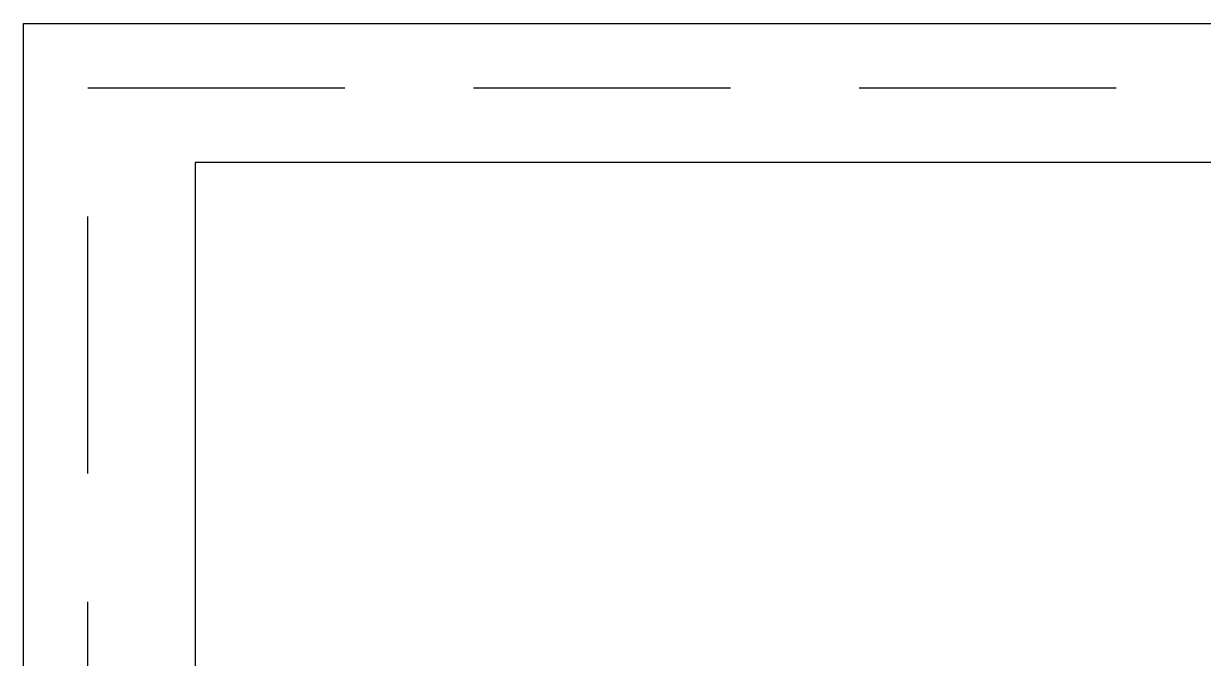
# Model space of a CAD drawing. Header units: inches. Extents: x -580 to 220, y 1335 to 2135.
# Drawn here: x -579.9 to -396.3, y 2035.8 to 2134.6 of the extents above; entities that cross this region are included whole.
import ezdxf

# ---------------------------------------------------------------- set-up
doc = ezdxf.new("R2010")
doc.units = ezdxf.units.IN
doc.header["$MEASUREMENT"] = 0
doc.linetypes.add('AI-Linetype-1', pattern=[60, 40, -20])
for name, color, linetype in [('Comentarios', 7, 'Continuous'), ('Corte exterior', 7, 'Continuous'), ('Material', 7, 'Continuous')]:
    doc.layers.add(name, color=color, linetype=linetype)

# ---------------------------------------------------------------- blocks, each defined once
blk = doc.blocks.new('block 2')
at = {"layer": 'Comentarios', "color": 7, "linetype": 'AI-Linetype-1', "lineweight": 25}
blk.add_lwpolyline([(-569.92, 2124.6), (210.08, 2124.6), (210.08, 1344.6), (-569.92, 1344.6), (-569.92, 2124.6)], dxfattribs=at)
blk = doc.blocks.new('block 3')
at = {"layer": 'Corte exterior', "color": 1, "lineweight": 25}
blk.add_lwpolyline([(-553.24, 1813), (46.76, 1813), (46.76, 2113), (-553.24, 2113), (-553.24, 1813)], dxfattribs=at)
blk = doc.blocks.new('block 2156')
at = {"layer": 'Material', "color": 7, "lineweight": 25}
blk.add_lwpolyline([(-579.92, 2134.6), (220.08, 2134.6), (220.08, 1334.6), (-579.92, 1334.6), (-579.92, 2134.6)], dxfattribs=at)

msp = doc.modelspace()

# ---------------------------------------------------------------- block references
at = {"layer": 'Comentarios'}
msp.add_blockref('block 2', (0, 0), dxfattribs=at)
at = {"layer": 'Corte exterior'}
msp.add_blockref('block 3', (0, 0), dxfattribs=at)
at = {"layer": 'Material'}
msp.add_blockref('block 2156', (0, 0), dxfattribs=at)

doc.saveas('drawing.dxf')
